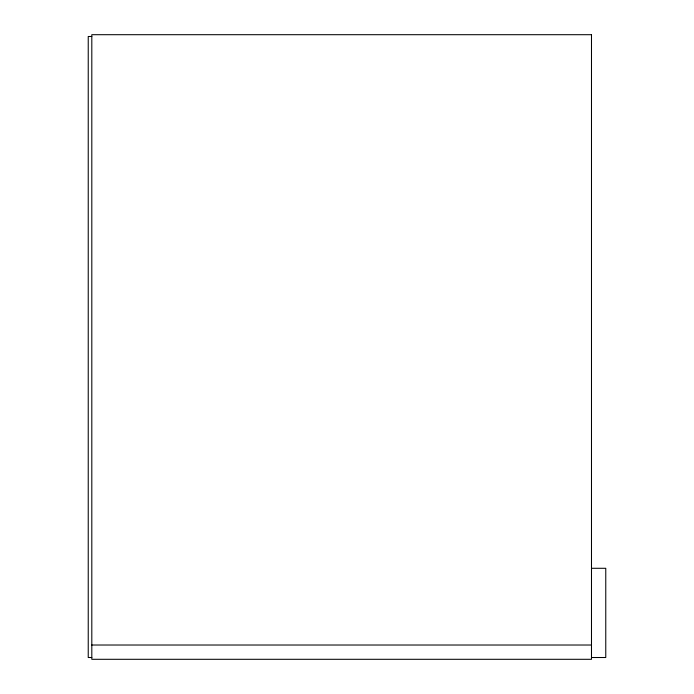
<?xml version="1.0" encoding="UTF-8"?>
<svg xmlns="http://www.w3.org/2000/svg" width="694" height="694" viewBox="0 0 694 694"><rect width="100%" height="100%" fill="white"/><g stroke="black" fill="none" stroke-linecap="round" stroke-linejoin="round"><path stroke-width="1.04" d="M91.808 36.487L88.233 36.487L88.233 657.513L91.808 657.513M591.488 568.291L605.767 568.291L605.767 657.513L591.488 657.513M91.808 645.021L591.488 645.021M591.488 34.7L91.808 34.7L91.808 659.3L591.488 659.3L591.488 34.7"/></g></svg>
